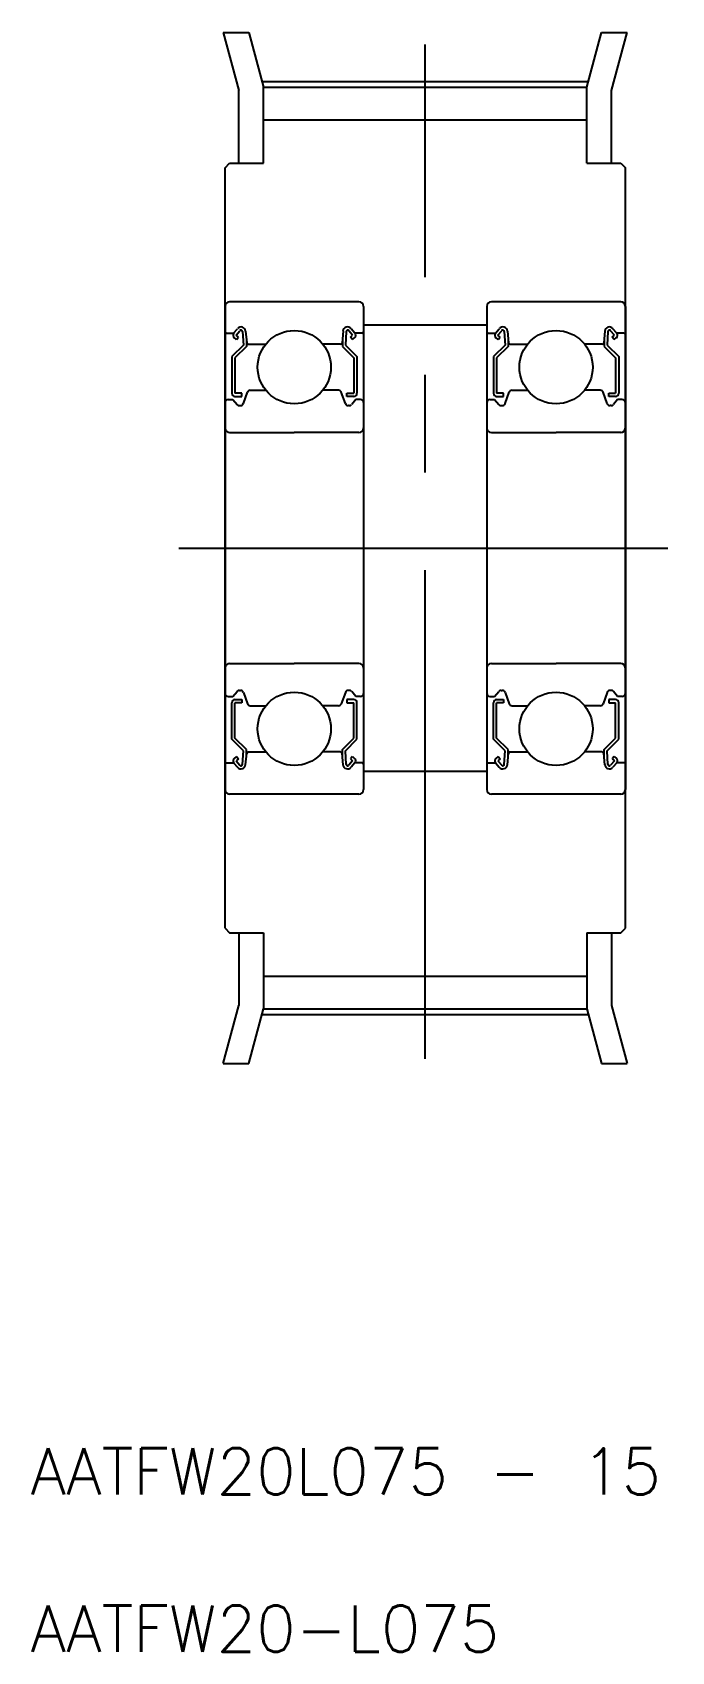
# Model space of a CAD drawing. Extents: x 22 to 63, y 0 to 106.
import ezdxf
from ezdxf.enums import TextEntityAlignment as Align

# ---------------------------------------------------------------- set-up
doc = ezdxf.new("R2010")
doc.units = 0
doc.linetypes.add('CENTER', pattern=[50.8, 31.75, -6.35, 6.35, -6.35])
doc.layers.get('0').update_dxf_attribs({"linetype": 'CONTINUOUS'})
doc.layers.add('CENTER', color=1, linetype='CONTINUOUS')
doc.styles.get("Standard").update_dxf_attribs({"font": 'txt.shx', "bigfont": 'bigfont.shx'})

msp = doc.modelspace()

# ---------------------------------------------------------------- linework, layer by layer
at = {"color": 7, "linetype": 'CONTINUOUS'}
for p, q in [((34.38, 105.52), (35.39, 101.75)), ((34.38, 105.52), (36.04, 105.52)), ((36.04, 105.52), (36.99, 101.96)), ((57.99, 101.96), (58.95, 105.52)), ((58.95, 105.52), (60.6, 105.52)), ((59.59, 101.75), (60.6, 105.52)), ((35.39, 97.02), (35.39, 101.75)), ((36.99, 101.96), (57.99, 101.96)), ((36.99, 97.02), (36.99, 101.96)), ((57.99, 97.02), (57.99, 101.96)), ((59.59, 97.02), (59.59, 101.75)), ((36.99, 99.83), (57.99, 99.83)), ((34.49, 96.72), (34.79, 97.02)), ((34.79, 97.02), (36.99, 97.02)), ((57.99, 97.02), (60.19, 97.02)), ((60.19, 97.02), (60.49, 96.72)), ((34.49, 47.32), (34.49, 96.72)), ((60.49, 47.32), (60.49, 96.72)), ((34.49, 87.72), (34.49, 56.32)), ((38.99, 88.02), (34.79, 88.02)), ((43.19, 88.02), (38.99, 88.02)), ((43.49, 87.72), (43.49, 56.32)), ((51.49, 87.72), (51.49, 56.32)), ((55.99, 88.02), (51.79, 88.02)), ((60.19, 88.02), (55.99, 88.02)), ((60.49, 87.72), (60.49, 56.32)), ((43.49, 86.52), (51.49, 86.52)), ((34.59, 85.97), (35.05, 85.97)), ((35.05, 85.97), (35.3, 86.27)), ((35.23, 85.56), (35.08, 85.69)), ((35.21, 85.84), (35.46, 86.14)), ((35.36, 85.72), (35.21, 85.84)), ((35.23, 85.56), (35.36, 85.72)), ((35.63, 86.08), (35.68, 85.21)), ((35.83, 86.1), (35.9, 85.36)), ((35.88, 85.59), (35.88, 85.12)), ((36, 85.27), (37.14, 85.27)), ((41.99, 85.27), (40.84, 85.27)), ((42.16, 86.1), (42.09, 85.36)), ((42.11, 85.59), (42.11, 85.12)), ((42.35, 86.08), (42.31, 85.21)), ((42.78, 85.84), (42.53, 86.14)), ((42.63, 85.72), (42.78, 85.84)), ((42.76, 85.56), (42.63, 85.72)), ((42.93, 85.97), (42.68, 86.27)), ((42.76, 85.56), (42.91, 85.69)), ((43.39, 85.97), (42.93, 85.97)), ((51.59, 85.97), (52.05, 85.97)), ((52.05, 85.97), (52.3, 86.27)), ((52.23, 85.56), (52.08, 85.69)), ((52.21, 85.84), (52.46, 86.14)), ((52.36, 85.72), (52.21, 85.84)), ((52.23, 85.56), (52.36, 85.72)), ((52.63, 86.08), (52.68, 85.21)), ((52.83, 86.1), (52.9, 85.36)), ((52.88, 85.59), (52.88, 85.12)), ((53, 85.27), (54.14, 85.27)), ((58.99, 85.27), (57.84, 85.27)), ((59.16, 86.1), (59.09, 85.36)), ((59.11, 85.59), (59.11, 85.12)), ((59.35, 86.08), (59.31, 85.21)), ((59.78, 85.84), (59.53, 86.14)), ((59.63, 85.72), (59.78, 85.84)), ((59.76, 85.56), (59.63, 85.72)), ((59.93, 85.97), (59.68, 86.27)), ((59.76, 85.56), (59.91, 85.69)), ((60.39, 85.97), (59.93, 85.97)), ((35.68, 85.21), (34.93, 84.46)), ((34.93, 84.46), (34.93, 82.07)), ((35.88, 85.12), (35.13, 84.37)), ((35.13, 84.37), (35.13, 82.07)), ((42.11, 85.12), (42.86, 84.37)), ((42.31, 85.21), (43.06, 84.46)), ((42.86, 84.37), (42.86, 82.07)), ((43.06, 84.46), (43.06, 82.07)), ((52.68, 85.21), (51.93, 84.46)), ((51.93, 84.46), (51.93, 82.07)), ((52.88, 85.12), (52.13, 84.37)), ((52.13, 84.37), (52.13, 82.07)), ((59.11, 85.12), (59.86, 84.37)), ((59.31, 85.21), (60.06, 84.46)), ((59.86, 84.37), (59.86, 82.07)), ((60.06, 84.46), (60.06, 82.07)), ((35.58, 82.07), (35.13, 82.07)), ((35.58, 81.87), (35.58, 82.07)), ((35.68, 81.4), (35.94, 82.14)), ((36.13, 82.27), (37.14, 82.27)), ((41.86, 82.27), (40.84, 82.27)), ((42.31, 81.4), (42.04, 82.14)), ((42.41, 82.07), (42.86, 82.07)), ((42.41, 81.87), (42.41, 82.07)), ((52.58, 82.07), (52.13, 82.07)), ((52.58, 81.87), (52.58, 82.07)), ((52.68, 81.4), (52.94, 82.14)), ((53.13, 82.27), (54.14, 82.27)), ((58.86, 82.27), (57.84, 82.27)), ((59.31, 81.4), (59.04, 82.14)), ((59.41, 81.87), (59.41, 82.07)), ((59.41, 82.07), (59.86, 82.07)), ((34.69, 81.67), (34.99, 81.67)), ((34.99, 81.67), (35.27, 81.34)), ((35.13, 81.87), (35.58, 81.87)), ((35.42, 81.27), (35.49, 81.27)), ((42.86, 81.87), (42.41, 81.87)), ((42.56, 81.27), (42.5, 81.27)), ((42.99, 81.67), (42.72, 81.34)), ((43.29, 81.67), (42.99, 81.67)), ((51.69, 81.67), (51.99, 81.67)), ((51.99, 81.67), (52.27, 81.34)), ((52.13, 81.87), (52.58, 81.87)), ((52.42, 81.27), (52.49, 81.27)), ((59.86, 81.87), (59.41, 81.87)), ((59.56, 81.27), (59.5, 81.27)), ((59.99, 81.67), (59.72, 81.34)), ((60.29, 81.67), (59.99, 81.67)), ((34.79, 79.52), (38.99, 79.52)), ((43.19, 79.52), (38.99, 79.52)), ((51.79, 79.52), (55.99, 79.52)), ((60.19, 79.52), (55.99, 79.52)), ((34.79, 64.52), (38.99, 64.52)), ((36.07, 64.52), (36.07, 64.52)), ((37.04, 64.52), (37.04, 64.52)), ((43.19, 64.52), (38.99, 64.52)), ((51.79, 64.52), (55.99, 64.52)), ((53.07, 64.52), (53.07, 64.52)), ((54.04, 64.52), (54.04, 64.52)), ((60.19, 64.52), (55.99, 64.52)), ((34.69, 62.37), (34.99, 62.37)), ((34.99, 62.37), (35.27, 62.7)), ((35.13, 62.17), (35.58, 62.17)), ((35.42, 62.77), (35.49, 62.77)), ((35.58, 62.17), (35.58, 61.97)), ((35.68, 62.64), (35.94, 61.9)), ((42.31, 62.64), (42.04, 61.9)), ((42.41, 62.17), (42.41, 61.97)), ((42.86, 62.17), (42.41, 62.17)), ((42.56, 62.77), (42.5, 62.77)), ((42.99, 62.37), (42.72, 62.7)), ((43.29, 62.37), (42.99, 62.37)), ((51.69, 62.37), (51.99, 62.37)), ((51.99, 62.37), (52.27, 62.7)), ((52.13, 62.17), (52.58, 62.17)), ((52.42, 62.77), (52.49, 62.77)), ((52.58, 62.17), (52.58, 61.97)), ((52.68, 62.64), (52.94, 61.9)), ((59.31, 62.64), (59.04, 61.9)), ((59.86, 62.17), (59.41, 62.17)), ((59.41, 62.17), (59.41, 61.97)), ((59.56, 62.77), (59.5, 62.77)), ((59.99, 62.37), (59.72, 62.7)), ((60.29, 62.37), (59.99, 62.37)), ((34.93, 59.59), (34.93, 61.97)), ((35.13, 59.67), (35.13, 61.97)), ((35.58, 61.97), (35.13, 61.97)), ((36.13, 61.77), (37.14, 61.77)), ((41.86, 61.77), (40.84, 61.77)), ((42.41, 61.97), (42.86, 61.97)), ((42.86, 59.67), (42.86, 61.97)), ((43.06, 59.59), (43.06, 61.97)), ((51.93, 59.59), (51.93, 61.97)), ((52.58, 61.97), (52.13, 61.97)), ((52.13, 59.67), (52.13, 61.97)), ((53.13, 61.77), (54.14, 61.77)), ((58.86, 61.77), (57.84, 61.77)), ((59.41, 61.97), (59.86, 61.97)), ((59.86, 59.67), (59.86, 61.97)), ((60.06, 59.59), (60.06, 61.97)), ((35.68, 58.84), (34.93, 59.59)), ((35.88, 58.92), (35.13, 59.67)), ((35.88, 58.45), (35.88, 58.92)), ((42.11, 58.92), (42.86, 59.67)), ((42.11, 58.45), (42.11, 58.92)), ((42.31, 58.84), (43.06, 59.59)), ((52.68, 58.84), (51.93, 59.59)), ((52.88, 58.92), (52.13, 59.67)), ((52.88, 58.45), (52.88, 58.92)), ((59.11, 58.92), (59.86, 59.67)), ((59.11, 58.45), (59.11, 58.92)), ((59.31, 58.84), (60.06, 59.59)), ((34.59, 58.07), (35.05, 58.07)), ((35.05, 58.07), (35.3, 57.77)), ((35.23, 58.48), (35.08, 58.35)), ((35.36, 58.33), (35.21, 58.2)), ((35.21, 58.2), (35.46, 57.9)), ((35.23, 58.48), (35.36, 58.33)), ((35.63, 57.96), (35.68, 58.84)), ((35.83, 57.94), (35.9, 58.68)), ((36, 58.77), (37.14, 58.77)), ((41.99, 58.77), (40.84, 58.77)), ((42.16, 57.94), (42.09, 58.68)), ((42.35, 57.96), (42.31, 58.84)), ((42.78, 58.2), (42.53, 57.9)), ((42.76, 58.48), (42.63, 58.33)), ((42.63, 58.33), (42.78, 58.2)), ((42.93, 58.07), (42.68, 57.77)), ((42.76, 58.48), (42.91, 58.35)), ((43.39, 58.07), (42.93, 58.07)), ((51.59, 58.07), (52.05, 58.07)), ((52.05, 58.07), (52.3, 57.77)), ((52.23, 58.48), (52.08, 58.35)), ((52.36, 58.33), (52.21, 58.2)), ((52.21, 58.2), (52.46, 57.9)), ((52.23, 58.48), (52.36, 58.33)), ((52.63, 57.96), (52.68, 58.84)), ((52.83, 57.94), (52.9, 58.68)), ((53, 58.77), (54.14, 58.77)), ((58.99, 58.77), (57.84, 58.77)), ((59.16, 57.94), (59.09, 58.68)), ((59.35, 57.96), (59.31, 58.84)), ((59.78, 58.2), (59.53, 57.9)), ((59.76, 58.48), (59.63, 58.33)), ((59.63, 58.33), (59.78, 58.2)), ((59.93, 58.07), (59.68, 57.77)), ((59.76, 58.48), (59.91, 58.35)), ((60.39, 58.07), (59.93, 58.07)), ((43.49, 57.52), (51.49, 57.52)), ((43.19, 56.02), (34.79, 56.02)), ((43.19, 56.02), (38.99, 56.02)), ((60.19, 56.02), (51.79, 56.02)), ((60.19, 56.02), (55.99, 56.02)), ((34.49, 47.32), (34.79, 47.02)), ((34.79, 47.02), (36.99, 47.02)), ((35.39, 47.02), (35.39, 42.29)), ((36.99, 47.02), (36.99, 42.08)), ((57.99, 47.02), (57.99, 42.08)), ((57.99, 47.02), (60.19, 47.02)), ((59.59, 47.02), (59.59, 42.29)), ((60.19, 47.02), (60.49, 47.32)), ((36.99, 44.21), (57.99, 44.21)), ((34.38, 38.52), (35.39, 42.29)), ((59.59, 42.29), (60.6, 38.52)), ((36.04, 38.52), (36.99, 42.08)), ((36.99, 42.08), (57.99, 42.08)), ((57.99, 42.08), (58.95, 38.52)), ((34.38, 38.52), (36.04, 38.52)), ((58.95, 38.52), (60.6, 38.52))]:
    msp.add_line(p, q, dxfattribs=at)
for centre in [(38.99, 83.77), (55.99, 83.77), (38.99, 60.27), (55.99, 60.27)]:
    msp.add_circle(centre, 2.38, dxfattribs=at)
for centre, radius, start, end in [((34.79, 87.72), 0.3, 90, 180), ((43.19, 87.72), 0.3, 0, 90), ((51.79, 87.72), 0.3, 90, 180), ((60.19, 87.72), 0.3, 0, 90), ((35.53, 86.08), 0.3, 4.9968, 140.0002), ((42.45, 86.08), 0.3, 39.9998, 175.0032), ((52.53, 86.08), 0.3, 4.9968, 140.0002), ((59.45, 86.08), 0.3, 39.9998, 175.0032), ((34.59, 86.07), 0.1, 180, 270), ((35.21, 85.84), 0.2, 140.0002, 230.0848), ((35.53, 86.08), 0.1, 2.8198, 140.0033), ((36, 85.37), 0.1, 184.9968, 269.9995), ((41.99, 85.37), 0.1, 270.0005, 355.0032), ((42.45, 86.08), 0.1, 39.9967, 177.1802), ((42.78, 85.84), 0.2, 309.9152, 39.9998), ((43.39, 86.07), 0.1, 270, 0), ((51.59, 86.07), 0.1, 180, 270), ((52.21, 85.84), 0.2, 140.0002, 230.0848), ((52.53, 86.08), 0.1, 2.8198, 140.0033), ((53, 85.37), 0.1, 184.9968, 269.9995), ((58.99, 85.37), 0.1, 270.0005, 355.0032), ((59.45, 86.08), 0.1, 39.9967, 177.1802), ((59.78, 85.84), 0.2, 309.9152, 39.9998), ((60.39, 86.07), 0.1, 270, 0), ((35.13, 82.07), 0.2, 180, 270), ((36.13, 82.07), 0.2, 90, 159.9919), ((41.86, 82.07), 0.2, 20.0081, 90), ((42.86, 82.07), 0.2, 270, 0), ((52.13, 82.07), 0.2, 180, 270), ((53.13, 82.07), 0.2, 90, 159.9919), ((58.86, 82.07), 0.2, 20.0081, 90), ((59.86, 82.07), 0.2, 270, 0), ((34.69, 81.47), 0.2, 90, 180), ((35.42, 81.47), 0.2, 219.9962, 270), ((35.49, 81.47), 0.2, 270, 339.9919), ((42.5, 81.47), 0.2, 200.0081, 270), ((42.56, 81.47), 0.2, 270, 320.0038), ((43.29, 81.47), 0.2, 0, 90), ((51.69, 81.47), 0.2, 90, 180), ((52.42, 81.47), 0.2, 219.9962, 270), ((52.49, 81.47), 0.2, 270, 339.9919), ((59.5, 81.47), 0.2, 200.0081, 270), ((59.56, 81.47), 0.2, 270, 320.0038), ((60.29, 81.47), 0.2, 0, 90), ((34.79, 79.82), 0.3, 180, 270), ((43.19, 79.82), 0.3, 270, 0), ((51.79, 79.82), 0.3, 180, 270), ((60.19, 79.82), 0.3, 270, 0), ((34.79, 64.22), 0.3, 90, 180), ((43.19, 64.22), 0.3, 0, 90), ((51.79, 64.22), 0.3, 90, 180), ((60.19, 64.22), 0.3, 0, 90), ((34.69, 62.57), 0.2, 180, 270), ((35.13, 61.97), 0.2, 90, 180), ((35.42, 62.57), 0.2, 90, 140.0038), ((35.49, 62.57), 0.2, 20.0081, 90), ((42.5, 62.57), 0.2, 90, 159.9919), ((42.56, 62.57), 0.2, 39.9962, 90), ((42.86, 61.97), 0.2, 0, 90), ((43.29, 62.57), 0.2, 270, 0), ((51.69, 62.57), 0.2, 180, 270), ((52.13, 61.97), 0.2, 90, 180), ((52.42, 62.57), 0.2, 90, 140.0038), ((52.49, 62.57), 0.2, 20.0081, 90), ((59.5, 62.57), 0.2, 90, 159.9919), ((59.56, 62.57), 0.2, 39.9962, 90), ((59.86, 61.97), 0.2, 0, 90), ((60.29, 62.57), 0.2, 270, 0), ((36.13, 61.97), 0.2, 200.0081, 270), ((41.86, 61.97), 0.2, 270, 339.9919), ((53.13, 61.97), 0.2, 200.0081, 270), ((58.86, 61.97), 0.2, 270, 339.9919), ((34.59, 57.97), 0.1, 90, 180), ((35.21, 58.2), 0.2, 129.9152, 219.9998), ((35.53, 57.97), 0.3, 219.9998, 355.0032), ((35.53, 57.97), 0.1, 219.9967, 357.1802), ((36, 58.67), 0.1, 90.0005, 175.0032), ((41.99, 58.67), 0.1, 4.9968, 89.9995), ((42.45, 57.97), 0.3, 184.9968, 320.0002), ((42.45, 57.97), 0.1, 182.8198, 320.0033), ((42.78, 58.2), 0.2, 320.0002, 50.0848), ((43.39, 57.97), 0.1, 0, 90), ((51.59, 57.97), 0.1, 90, 180), ((52.21, 58.2), 0.2, 129.9152, 219.9998), ((52.53, 57.97), 0.3, 219.9998, 355.0032), ((52.53, 57.97), 0.1, 219.9967, 357.1802), ((53, 58.67), 0.1, 90.0005, 175.0032), ((58.99, 58.67), 0.1, 4.9968, 89.9995), ((59.45, 57.97), 0.3, 184.9968, 320.0002), ((59.45, 57.97), 0.1, 182.8198, 320.0033), ((59.78, 58.2), 0.2, 320.0002, 50.0848), ((60.39, 57.97), 0.1, 0, 90), ((34.79, 56.32), 0.3, 180, 270), ((43.19, 56.32), 0.3, 270, 0), ((51.79, 56.32), 0.3, 180, 270), ((60.19, 56.32), 0.3, 270, 0)]:
    msp.add_arc(centre, radius, start, end, dxfattribs=at)
at = {"layer": 'CENTER', "color": 1, "linetype": 'CENTER'}
for p, q in [((47.49, 38.82), (47.49, 104.74)), ((36.89, 102.34), (58.1, 102.34)), ((31.49, 72.02), (63.49, 72.02)), ((36.89, 41.7), (58.1, 41.7))]:
    msp.add_line(p, q, dxfattribs=at)

# ---------------------------------------------------------------- texts
at = {"color": 7, "linetype": 'CONTINUOUS'}
for s, p in [('AATFW20L075 - 15', (21.85, 9.63)), ('AATFW20-L075', (21.85, -0.59))]:
    msp.add_text(s, height=3, dxfattribs=at).set_placement(p, align=Align.BOTTOM_LEFT)

doc.saveas('drawing.dxf')
